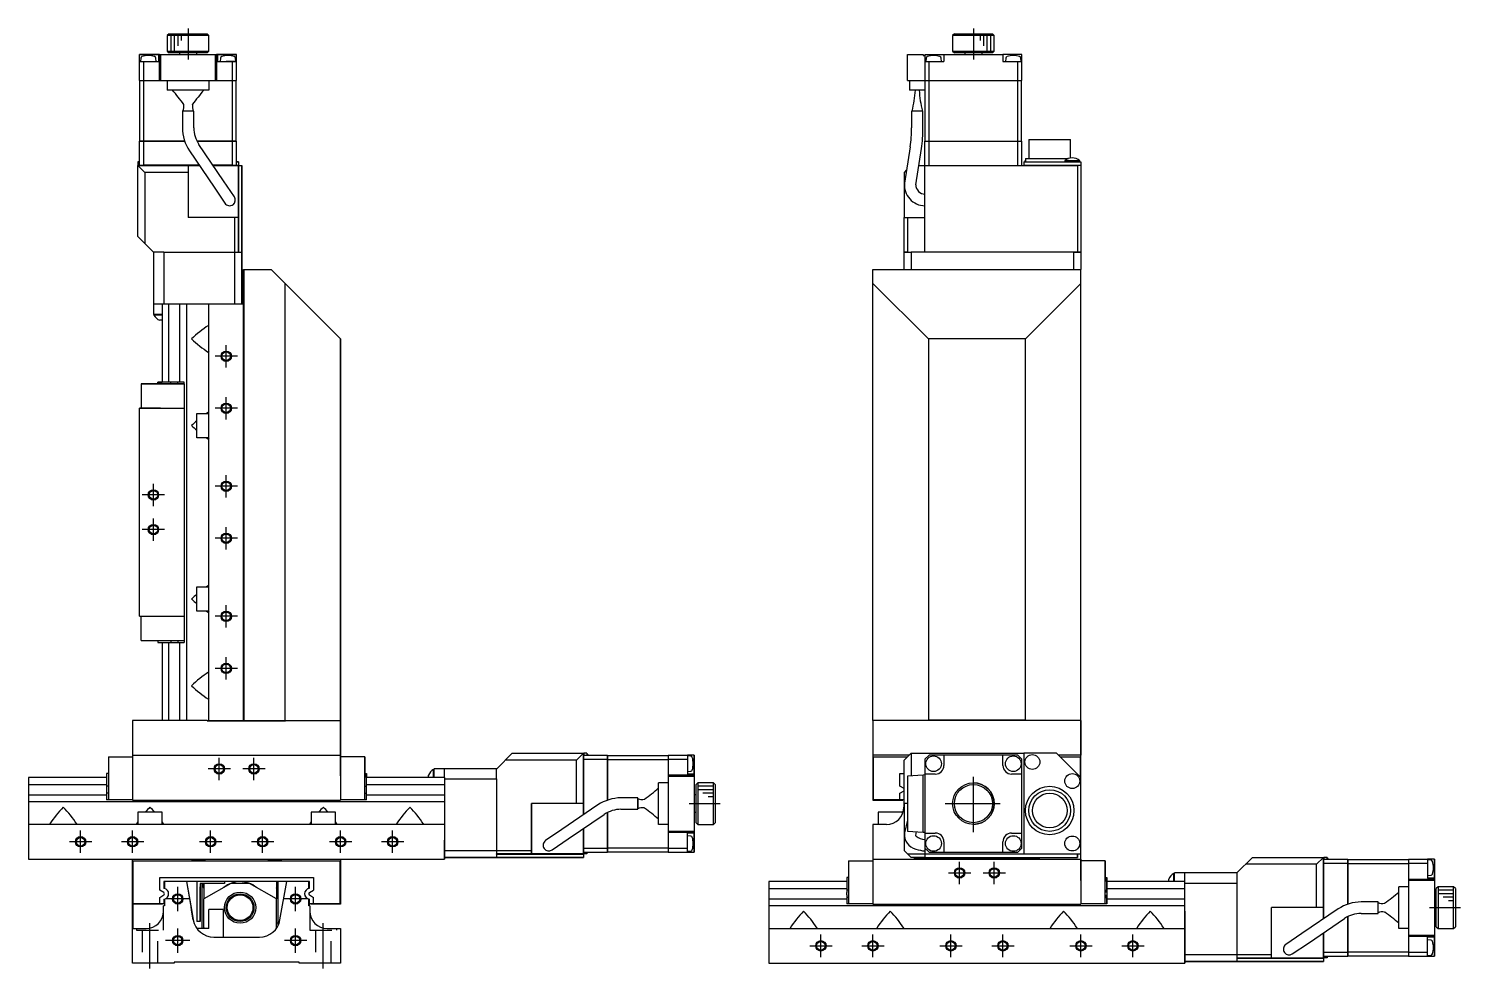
# Model space of a CAD drawing. Extents: x -1 to 838, y -8 to 704.
# Drawn here: x 424.6 to 837.5, y 220.3 to 491.2 of the extents above; entities that cross this region are included whole.
import ezdxf

# ---------------------------------------------------------------- set-up
doc = ezdxf.new("R2010")
doc.units = 0
doc.header["$LTSCALE"] = 0.5
doc.linetypes.add('CENTER', pattern=[50.8, 31.75, -6.35, 6.35, -6.35])
doc.linetypes.add('DASHED', pattern=[19.05, 12.7, -6.35])
for name, color, linetype in [('MSM_CENTER', 1, 'CENTER'), ('MSM_CONTINUOUS', 7, 'CONTINUOUS'), ('MSM_DASHED', 4, 'DASHED'), ('MSM_NARROW', 5, 'CONTINUOUS')]:
    doc.layers.add(name, color=color, linetype=linetype)

msp = doc.modelspace()

# ---------------------------------------------------------------- linework, layer by layer
at = {"layer": 'MSM_CENTER'}
for p, q in [((470.57, 491.25), (470.57, 482.35)), ((697.09, 491.25), (697.09, 482.35)), ((484.8, 396.8), (478.34, 396.8)), ((481.57, 393.57), (481.57, 400.03)), ((481.57, 378.57), (481.57, 385.03)), ((484.8, 381.8), (478.34, 381.8)), ((460.57, 353.57), (460.57, 360.03)), ((484.8, 359.3), (478.34, 359.3)), ((481.57, 356.07), (481.57, 362.53)), ((463.8, 356.8), (457.34, 356.8)), ((460.57, 343.57), (460.57, 350.03)), ((481.57, 341.07), (481.57, 347.53)), ((463.8, 346.8), (457.34, 346.8)), ((484.8, 344.3), (478.34, 344.3)), ((481.57, 318.57), (481.57, 325.03)), ((484.8, 321.8), (478.34, 321.8)), ((481.57, 303.57), (481.57, 310.03)), ((484.8, 306.8), (478.34, 306.8)), ((479.57, 274.57), (479.57, 281.03)), ((489.57, 274.57), (489.57, 281.03)), ((482.8, 277.8), (476.34, 277.8)), ((492.8, 277.8), (486.34, 277.8)), ((697.09, 259.6), (697.09, 276)), ((615.12, 267.8), (624.02, 267.8)), ((688.89, 267.8), (705.29, 267.8)), ((442.8, 256.8), (436.34, 256.8)), ((439.57, 253.57), (439.57, 260.03)), ((457.8, 256.8), (451.34, 256.8)), ((454.57, 253.57), (454.57, 260.03)), ((480.3, 256.8), (473.84, 256.8)), ((477.07, 253.57), (477.07, 260.03)), ((495.3, 256.8), (488.84, 256.8)), ((492.07, 253.57), (492.07, 260.03)), ((517.8, 256.8), (511.34, 256.8)), ((514.57, 253.57), (514.57, 260.03)), ((532.8, 256.8), (526.34, 256.8)), ((529.57, 253.57), (529.57, 260.03)), ((689.86, 247.8), (696.32, 247.8)), ((693.09, 244.57), (693.09, 251.03)), ((699.86, 247.8), (706.32, 247.8)), ((703.09, 244.57), (703.09, 251.03)), ((467.57, 236.8), (467.57, 243.8)), ((501.57, 236.8), (501.57, 243.8)), ((471.07, 240.3), (464.07, 240.3)), ((505.07, 240.3), (498.07, 240.3)), ((828.64, 237.8), (837.54, 237.8)), ((459.57, 220.3), (459.57, 233.3)), ((467.57, 224.8), (467.57, 231.8)), ((501.57, 224.8), (501.57, 231.8)), ((509.57, 220.3), (509.57, 233.3)), ((471.07, 228.3), (464.07, 228.3)), ((504.8, 228.3), (498.34, 228.3)), ((653.09, 223.57), (653.09, 230.03)), ((668.09, 223.57), (668.09, 230.03)), ((690.59, 223.57), (690.59, 230.03)), ((705.59, 223.57), (705.59, 230.03)), ((728.09, 223.57), (728.09, 230.03)), ((743.09, 223.57), (743.09, 230.03)), ((649.86, 226.8), (656.32, 226.8)), ((664.86, 226.8), (671.32, 226.8)), ((687.36, 226.8), (693.82, 226.8)), ((702.36, 226.8), (708.82, 226.8)), ((724.86, 226.8), (731.32, 226.8)), ((739.86, 226.8), (746.32, 226.8))]:
    msp.add_line(p, q, dxfattribs=at)
at = {"layer": 'MSM_CONTINUOUS'}
for p, q in [((465.07, 489.8), (464.57, 489.3)), ((464.57, 489.3), (464.57, 484.8)), ((476.57, 489.3), (464.57, 489.3)), ((465.07, 489.8), (476.07, 489.8)), ((476.57, 489.3), (476.07, 489.8)), ((476.57, 484.8), (476.57, 489.3)), ((691.59, 489.8), (691.09, 489.3)), ((703.09, 489.3), (691.09, 489.3)), ((691.09, 489.3), (691.09, 484.8)), ((691.59, 489.8), (702.59, 489.8)), ((703.09, 489.3), (702.59, 489.8)), ((703.09, 484.8), (703.09, 489.3)), ((456.57, 476.3), (456.57, 483.8)), ((462.36, 483.8), (456.57, 483.8)), ((456.57, 483.8), (484.57, 483.8)), ((462.07, 483.8), (462.07, 481.8)), ((462.32, 476.3), (462.32, 483.5)), ((462.32, 483.5), (462.36, 483.5)), ((462.36, 483.8), (462.36, 483.5)), ((462.67, 476.3), (462.67, 483.8)), ((464.57, 484.8), (465.07, 484.3)), ((464.57, 484.8), (476.57, 484.8)), ((476.07, 484.3), (465.07, 484.3)), ((468.07, 484.3), (468.07, 483.8)), ((473.07, 483.8), (473.07, 484.3)), ((476.07, 484.3), (476.57, 484.8)), ((478.47, 476.3), (478.47, 483.8)), ((478.79, 483.8), (478.79, 483.5)), ((484.57, 483.8), (478.79, 483.8)), ((478.79, 483.5), (478.82, 483.5)), ((478.82, 476.3), (478.82, 483.5)), ((479.07, 483.8), (479.07, 481.8)), ((484.57, 476.3), (484.57, 483.8)), ((484.57, 476.3), (484.57, 483.8)), ((678.09, 476.3), (678.09, 483.8)), ((678.09, 483.8), (682.59, 483.8)), ((682.59, 483.8), (682.59, 483.5)), ((682.59, 483.5), (683.09, 483.5)), ((683.09, 483.8), (688.59, 483.8)), ((683.09, 483.8), (683.09, 473.5)), ((688.59, 483.8), (705.59, 483.8)), ((688.59, 483.8), (688.59, 481.8)), ((691.09, 484.8), (703.09, 484.8)), ((691.09, 484.8), (691.59, 484.3)), ((702.59, 484.3), (691.59, 484.3)), ((694.59, 484.3), (694.59, 483.8)), ((699.59, 483.8), (699.59, 484.3)), ((702.59, 484.3), (703.09, 484.8)), ((705.59, 483.8), (705.59, 481.8)), ((711.09, 483.8), (705.59, 483.8)), ((711.09, 476.3), (711.09, 483.8)), ((456.57, 481.8), (462.07, 481.8)), ((456.91, 482.78), (456.82, 481.8)), ((457.77, 476.3), (457.77, 481.8)), ((461.32, 481.8), (461.24, 482.78)), ((479.07, 481.8), (484.57, 481.8)), ((479.91, 482.78), (479.82, 481.8)), ((484.32, 481.8), (481.57, 481.8)), ((483.37, 476.3), (483.37, 481.8)), ((484.32, 481.8), (484.24, 482.78)), ((484.57, 481.8), (484.32, 481.8)), ((683.09, 481.8), (688.59, 481.8)), ((683.43, 482.78), (683.34, 481.8)), ((684.29, 476.3), (684.29, 481.8)), ((687.84, 481.8), (687.75, 482.78)), ((705.59, 481.8), (711.09, 481.8)), ((706.43, 482.78), (706.34, 481.8)), ((709.89, 476.3), (709.89, 481.8)), ((710.84, 481.8), (710.75, 482.78)), ((456.57, 476.3), (484.57, 476.3)), ((456.67, 458.8), (456.67, 476.3)), ((457.81, 458.8), (457.81, 476.3)), ((464.57, 476.3), (464.57, 473.5)), ((476.57, 476.3), (476.57, 473.5)), ((483.33, 458.8), (483.33, 476.3)), ((484.47, 458.8), (484.47, 476.3)), ((484.47, 458.8), (484.47, 476.3)), ((678.09, 476.3), (684.29, 476.3)), ((678.69, 476.3), (678.69, 473.5)), ((683.19, 458.8), (683.19, 476.3)), ((684.29, 476.3), (709.89, 476.3)), ((684.33, 458.8), (684.33, 476.3)), ((709.85, 458.8), (709.85, 476.3)), ((709.89, 476.3), (711.09, 476.3)), ((710.99, 458.8), (710.99, 476.3)), ((476.57, 473.5), (464.57, 473.5)), ((683.09, 473.5), (678.69, 473.5)), ((472.22, 467.5), (468.92, 467.5)), ((468.92, 467.5), (468.92, 462.64)), ((471.83, 469.35), (471.87, 469.44)), ((472.22, 462.64), (472.22, 467.5)), ((682.54, 467.5), (679.24, 467.5)), ((679.24, 467.5), (679.24, 462.64)), ((682.54, 462.64), (682.54, 467.5)), ((456.57, 451.8), (456.57, 458.8)), ((456.57, 458.8), (469.56, 458.8)), ((469.56, 458.8), (456.57, 458.8)), ((457.77, 451.9), (457.77, 458.8)), ((484.57, 458.8), (473.13, 458.8)), ((473.13, 458.8), (484.57, 458.8)), ((483.37, 451.9), (483.37, 458.8)), ((484.57, 451.8), (484.57, 458.8)), ((484.57, 451.8), (484.57, 458.8)), ((683.09, 451.9), (683.09, 458.8)), ((683.09, 458.8), (684.29, 458.8)), ((684.29, 451.8), (684.29, 458.8)), ((684.29, 458.8), (709.89, 458.8)), ((709.89, 458.8), (711.09, 458.8)), ((709.89, 451.8), (709.89, 458.8)), ((711.09, 451.8), (711.09, 458.8)), ((713.09, 459.3), (725.09, 459.3)), ((713.09, 459.3), (713.09, 453.8)), ((725.09, 453.96), (725.09, 459.3)), ((470.95, 456), (478.04, 445.55)), ((480.77, 447.4), (473.68, 457.85)), ((678.85, 457.18), (677.2, 446.73)), ((680.46, 446.22), (682.11, 456.66)), ((456.07, 452.8), (456.07, 451.9)), ((456.07, 452.8), (456.57, 452.8)), ((456.57, 452.8), (456.07, 452.8)), ((456.17, 451.8), (456.07, 451.9)), ((456.07, 451.9), (456.57, 451.9)), ((458.07, 449.8), (456.07, 451.8)), ((456.07, 451.8), (473.8, 451.8)), ((456.07, 431.3), (456.07, 451.8)), ((456.07, 451.8), (473.8, 451.8)), ((473.8, 451.8), (456.17, 451.8)), ((456.57, 453.09), (456.42, 453.09)), ((456.42, 453.09), (456.42, 452.8)), ((457.67, 451.8), (457.77, 451.9)), ((473.73, 451.9), (457.77, 451.9)), ((470.57, 451.8), (470.57, 436.8)), ((483.37, 451.9), (477.72, 451.9)), ((484.97, 451.8), (477.79, 451.8)), ((477.79, 451.8), (485.07, 451.8)), ((477.79, 451.8), (484.17, 451.8)), ((483.37, 451.9), (483.47, 451.8)), ((484.57, 452.8), (485.07, 452.8)), ((485.07, 452.8), (484.57, 452.8)), ((484.57, 451.9), (485.07, 451.9)), ((485.07, 451.9), (484.97, 451.8)), ((484.97, 451.8), (485.07, 451.8)), ((485.07, 452.8), (485.07, 451.9)), ((485.07, 451.8), (485.07, 451.7)), ((485.17, 451.8), (485.07, 451.7)), ((485.07, 426.8), (485.07, 451.8)), ((485.17, 451.8), (485.07, 451.7)), ((485.17, 451.8), (486.07, 451.8)), ((485.17, 451.8), (486.07, 451.8)), ((485.17, 426.8), (485.17, 451.8)), ((486.07, 451.8), (486.07, 411.8)), ((486.07, 411.8), (486.07, 451.8)), ((677.8, 450.5), (677.09, 449.8)), ((681.34, 451.8), (683.09, 451.8)), ((683.09, 451.9), (683.19, 451.8)), ((683.09, 451.8), (727.09, 451.8)), ((683.09, 426.9), (683.09, 451.8)), ((711.59, 452.8), (728.09, 452.8)), ((711.59, 452.8), (711.59, 451.9)), ((711.59, 451.9), (728.09, 451.9)), ((711.59, 451.9), (711.69, 451.8)), ((712.09, 453.09), (711.94, 453.09)), ((711.94, 453.09), (711.94, 452.8)), ((712.09, 453.8), (724.51, 453.8)), ((712.09, 453.8), (712.09, 452.8)), ((727.74, 453.09), (723.44, 453.09)), ((723.44, 453.09), (723.44, 452.8)), ((727.09, 451.8), (727.09, 451.7)), ((727.09, 451.8), (727.09, 426.9)), ((728.09, 451.8), (727.09, 451.8)), ((727.09, 451.7), (727.09, 426.9)), ((727.74, 452.8), (727.74, 453.09)), ((728.09, 451.9), (727.99, 451.8)), ((728.09, 452.8), (728.09, 451.9)), ((728.09, 451.8), (728.09, 426.9)), ((458.07, 449.8), (458.07, 429.3)), ((470.57, 449.8), (458.07, 449.8)), ((483.91, 442.76), (480.77, 447.4)), ((677.09, 449.8), (677.09, 436.8)), ((478.04, 445.55), (481.18, 440.91)), ((485.07, 436.8), (470.57, 436.8)), ((484.07, 411.8), (484.07, 436.8)), ((677.09, 426.9), (677.09, 436.8)), ((677.09, 436.8), (683.09, 436.8)), ((678.09, 436.8), (678.09, 426.9)), ((456.07, 431.3), (460.47, 426.9)), ((460.57, 426.8), (460.47, 426.9)), ((460.57, 426.8), (460.57, 408.8)), ((463.57, 426.8), (460.57, 426.8)), ((463.46, 426.8), (486.07, 426.8)), ((463.57, 426.8), (463.57, 411.8)), ((677.19, 426.8), (677.09, 426.9)), ((677.09, 426.9), (678.09, 426.9)), ((677.09, 426.8), (679.09, 426.8)), ((677.09, 421.8), (677.09, 426.8)), ((678.09, 426.9), (678.23, 426.8)), ((726.09, 426.8), (679.09, 426.8)), ((679.09, 426.8), (679.09, 421.8)), ((683.09, 426.8), (683.09, 426.9)), ((683.09, 426.9), (727.09, 426.9)), ((726.09, 426.8), (728.09, 426.8)), ((726.09, 421.8), (726.09, 426.8)), ((727.09, 426.9), (727.09, 426.8)), ((727.09, 426.9), (728.09, 426.9)), ((728.09, 426.9), (727.99, 426.8)), ((728.09, 426.8), (728.09, 421.8)), ((486.57, 411.8), (486.57, 421.8)), ((486.57, 421.8), (494.57, 421.8)), ((486.67, 421.8), (486.67, 291.8)), ((494.57, 421.8), (498.57, 417.8)), ((498.57, 417.8), (494.57, 421.8)), ((668.09, 421.8), (728.09, 421.8)), ((668.09, 291.8), (668.09, 421.8)), ((728.09, 291.7), (728.09, 421.8)), ((728.09, 291.7), (728.09, 421.8)), ((498.57, 417.8), (514.57, 401.8)), ((498.57, 291.8), (498.57, 417.8)), ((514.57, 401.8), (498.57, 417.8)), ((684.09, 401.8), (668.09, 417.8)), ((728.09, 417.8), (712.09, 401.8)), ((471.57, 411.8), (460.57, 411.8)), ((463.07, 411.8), (463.07, 389.3)), ((465.04, 389.3), (465.04, 411.8)), ((468.11, 411.8), (468.11, 389.3)), ((476.57, 411.8), (470.07, 411.8)), ((470.07, 411.8), (470.07, 291.8)), ((486.57, 411.8), (471.57, 411.8)), ((484.17, 411.8), (476.57, 411.8)), ((476.57, 291.8), (476.57, 411.8)), ((486.07, 411.8), (481.07, 411.8)), ((486.07, 411.8), (484.17, 411.8)), ((486.57, 411.8), (486.07, 411.8)), ((486.57, 411.8), (486.27, 411.8)), ((486.57, 291.8), (486.57, 411.8)), ((463.07, 408.8), (460.57, 408.8)), ((460.72, 408.8), (460.72, 408.6)), ((463.07, 408.6), (460.72, 408.6)), ((463.07, 407.15), (462.35, 407.15)), ((476.57, 405.54), (476.44, 405.7)), ((514.57, 291.9), (514.57, 401.8)), ((514.57, 401.8), (514.57, 291.9)), ((712.09, 401.8), (684.09, 401.8)), ((684.09, 401.8), (684.09, 291.9)), ((712.09, 291.9), (712.09, 401.8)), ((476.57, 398.06), (476.44, 397.9)), ((469.47, 388.8), (457.07, 388.8)), ((457.07, 388.8), (463.07, 388.8)), ((457.07, 388.8), (457.07, 381.8)), ((469.47, 389.3), (461.87, 389.3)), ((461.87, 388.8), (461.87, 389.3)), ((461.87, 389.3), (463.07, 389.3)), ((461.87, 388.8), (469.47, 388.8)), ((465.55, 388.8), (465.55, 389.3)), ((467.6, 388.8), (467.6, 389.3)), ((469.47, 388.8), (469.47, 389.3)), ((469.47, 388.8), (469.47, 381.8)), ((456.57, 321.8), (456.57, 381.8)), ((456.57, 381.8), (469.57, 381.8)), ((456.92, 381.8), (456.57, 381.8)), ((456.92, 381.8), (456.57, 381.8)), ((462.57, 381.8), (456.57, 381.8)), ((469.57, 381.8), (469.47, 381.8)), ((469.57, 321.8), (469.57, 381.8)), ((473.07, 380.3), (476.57, 380.3)), ((473.07, 373.3), (473.07, 380.3)), ((476.57, 380.54), (476.44, 380.7)), ((476.57, 373.3), (473.07, 373.3)), ((476.57, 373.06), (476.44, 372.9)), ((476.57, 330.54), (476.44, 330.7)), ((473.07, 323.3), (473.07, 330.3)), ((473.07, 330.3), (476.57, 330.3)), ((476.57, 323.3), (473.07, 323.3)), ((476.57, 323.06), (476.44, 322.9)), ((456.57, 321.8), (469.57, 321.8)), ((457.07, 314.8), (457.07, 321.8)), ((469.47, 321.8), (469.47, 314.3)), ((457.07, 314.8), (469.47, 314.8)), ((461.87, 314.8), (461.87, 314.3)), ((461.87, 314.3), (469.47, 314.3)), ((463.07, 314.3), (463.07, 291.8)), ((465.04, 291.8), (465.04, 314.3)), ((465.55, 314.8), (465.55, 314.3)), ((467.6, 314.8), (467.6, 314.3)), ((468.11, 314.3), (468.11, 291.8)), ((476.57, 305.54), (476.44, 305.7)), ((476.57, 298.06), (476.44, 297.9)), ((476.07, 291.8), (454.57, 291.8)), ((454.57, 291.8), (454.57, 268.8)), ((476.07, 291.7), (476.07, 291.8)), ((476.07, 291.8), (476.57, 291.8)), ((476.07, 291.7), (498.67, 291.7)), ((476.57, 291.8), (486.57, 291.8)), ((486.67, 291.8), (486.57, 291.8)), ((486.67, 291.8), (514.57, 291.8)), ((498.67, 291.7), (498.67, 291.8)), ((514.57, 291.9), (514.47, 291.8)), ((514.47, 291.8), (514.57, 291.9)), ((514.57, 291.8), (514.57, 268.8)), ((514.57, 281.3), (514.57, 291.8)), ((728.09, 291.8), (668.09, 291.8)), ((668.09, 291.8), (668.09, 268.8)), ((683.99, 291.8), (684.09, 291.9)), ((712.09, 291.9), (684.09, 291.9)), ((712.09, 291.9), (712.19, 291.8)), ((728.09, 291.8), (728.09, 281.8)), ((728.09, 275.3), (728.09, 291.8)), ((447.57, 281.3), (447.57, 268.9)), ((447.57, 281.3), (454.57, 281.3)), ((454.57, 281.8), (514.57, 281.8)), ((514.57, 281.8), (514.57, 281.45)), ((514.57, 281.8), (514.57, 281.45)), ((514.57, 275.8), (514.57, 281.3)), ((521.57, 281.3), (514.57, 281.3)), ((521.57, 268.9), (521.57, 281.3)), ((521.57, 281.3), (521.57, 275.3)), ((564.07, 282.3), (559.67, 277.9)), ((564.07, 282.3), (584.57, 282.3)), ((582.57, 280.3), (584.57, 282.3)), ((584.57, 282.2), (584.67, 282.3)), ((584.57, 282.3), (584.57, 267.8)), ((584.57, 264.57), (584.57, 282.3)), ((584.57, 281.8), (591.57, 281.8)), ((584.57, 281.8), (584.57, 275.3)), ((584.57, 264.57), (584.57, 281.8)), ((585.57, 282.3), (584.67, 282.3)), ((584.67, 282.3), (584.67, 281.8)), ((585.57, 282.3), (585.57, 281.8)), ((585.86, 281.95), (585.57, 281.95)), ((585.86, 281.8), (585.86, 281.95)), ((591.57, 281.8), (591.57, 268.81)), ((591.57, 268.81), (591.57, 281.8)), ((591.57, 281.7), (609.07, 281.7)), ((609.07, 281.8), (609.07, 276.05)), ((609.07, 281.8), (614.57, 281.8)), ((616.57, 281.8), (614.57, 281.8)), ((614.57, 281.8), (614.57, 276.3)), ((615.56, 281.46), (614.57, 281.55)), ((616.57, 276.3), (616.57, 281.8)), ((616.57, 281.8), (616.57, 253.8)), ((678.59, 281.8), (668.09, 281.8)), ((668.29, 268.9), (668.29, 281.3)), ((668.29, 281.3), (678.09, 281.3)), ((677.09, 280.3), (679.09, 282.3)), ((679.09, 282.3), (711.59, 282.3)), ((679.09, 282.3), (679.09, 275.77)), ((684.29, 281.8), (683.09, 280.6)), ((688.59, 281.8), (684.29, 281.8)), ((688.59, 281.8), (688.59, 278.8)), ((709.89, 281.8), (688.59, 281.8)), ((705.59, 278.8), (705.59, 281.8)), ((711.09, 280.6), (709.89, 281.8)), ((711.59, 282.3), (711.59, 253.3)), ((721.09, 282.3), (711.59, 282.3)), ((728.09, 275.3), (721.09, 282.3)), ((728.09, 281.8), (721.59, 281.8)), ((722.09, 281.3), (727.89, 281.3)), ((727.89, 281.3), (727.89, 275.5)), ((728.09, 279.3), (728.09, 281.8)), ((541.37, 275.3), (541.37, 277.65)), ((541.57, 277.65), (541.37, 277.65)), ((559.57, 277.8), (541.57, 277.8)), ((541.57, 275.3), (541.57, 277.8)), ((544.57, 275.3), (544.57, 277.8)), ((559.57, 277.8), (559.67, 277.9)), ((559.57, 274.8), (559.57, 277.8)), ((582.57, 280.3), (562.07, 280.3)), ((582.57, 267.8), (582.57, 280.3)), ((584.57, 280.7), (584.67, 280.6)), ((584.67, 280.6), (591.57, 280.6)), ((584.67, 264.64), (584.67, 280.6)), ((591.57, 280.56), (609.07, 280.56)), ((609.07, 280.6), (614.57, 280.6)), ((614.57, 277.05), (615.56, 277.13)), ((677.09, 267.8), (677.09, 280.3)), ((683.09, 280.6), (683.09, 255)), ((711.09, 255), (711.09, 280.6)), ((424.57, 275.3), (424.57, 251.8)), ((447.07, 275.3), (424.57, 275.3)), ((424.57, 273.33), (447.07, 273.33)), ((447.57, 276.5), (447.07, 276.5)), ((447.07, 276.5), (447.07, 268.9)), ((447.57, 272.82), (447.07, 272.82)), ((521.57, 276.5), (522.07, 276.5)), ((521.57, 272.82), (522.07, 272.82)), ((522.07, 268.9), (522.07, 276.5)), ((522.07, 276.5), (522.07, 275.3)), ((544.57, 275.3), (522.07, 275.3)), ((522.07, 273.33), (544.57, 273.33)), ((539.92, 275.3), (539.92, 276.02)), ((544.57, 275.3), (544.57, 251.8)), ((559.57, 274.8), (544.57, 274.8)), ((559.57, 274.91), (559.57, 252.3)), ((584.57, 275.3), (584.57, 264.57)), ((606.27, 261.8), (606.27, 273.8)), ((609.07, 273.8), (606.27, 273.8)), ((609.07, 276.05), (609.07, 275.7)), ((609.07, 276.05), (616.27, 276.05)), ((609.07, 275.7), (616.57, 275.7)), ((609.07, 275.7), (609.07, 259.9)), ((616.57, 276.3), (614.57, 276.3)), ((616.27, 276.01), (616.27, 276.05)), ((616.57, 276.01), (616.27, 276.01)), ((616.57, 276.01), (616.57, 276.3)), ((616.57, 276.01), (616.57, 275.7)), ((616.57, 275.7), (616.57, 259.9)), ((617.57, 273.8), (617.07, 273.3)), ((617.07, 262.3), (617.07, 273.3)), ((622.07, 273.8), (617.57, 273.8)), ((617.57, 273.8), (617.57, 261.8)), ((622.57, 273.3), (622.07, 273.8)), ((622.07, 261.8), (622.07, 273.8)), ((622.57, 273.3), (622.57, 262.3)), ((675.89, 272.82), (675.89, 276.5)), ((675.89, 276.5), (677.09, 276.5)), ((677.08, 272.13), (675.89, 272.82)), ((682.59, 276.01), (678.09, 275.7)), ((678.09, 275.7), (678.09, 259.9)), ((683.09, 276.05), (682.59, 276.01)), ((682.59, 259.58), (682.59, 276.01)), ((686.09, 276.3), (683.09, 276.3)), ((711.09, 276.3), (708.09, 276.3)), ((728.09, 275.3), (728.09, 276.3)), ((728.09, 253.3), (728.09, 275.3)), ((447.07, 270.26), (424.57, 270.26)), ((447.57, 270.77), (447.07, 270.77)), ((454.57, 268.9), (447.07, 268.9)), ((454.57, 268.8), (514.57, 268.8)), ((522.07, 268.9), (514.57, 268.9)), ((521.57, 270.77), (522.07, 270.77)), ((544.57, 270.26), (522.07, 270.26)), ((600.27, 269.45), (595.41, 269.45)), ((600.27, 266.15), (600.27, 269.45)), ((600.27, 269.29), (600.27, 267.8)), ((617.07, 270.3), (616.57, 270.3)), ((668.09, 268.8), (676.69, 268.8)), ((677.09, 268.9), (668.29, 268.9)), ((675.89, 270.77), (677.08, 271.46)), ((675.89, 268.9), (675.89, 270.77)), ((676.69, 268.8), (676.69, 268.9)), ((676.69, 268.8), (676.69, 268.9)), ((544.57, 268.3), (424.57, 268.3)), ((456.07, 265.3), (456.07, 261.8)), ((463.07, 265.3), (456.07, 265.3)), ((463.07, 261.8), (463.07, 265.3)), ((513.07, 265.3), (506.07, 265.3)), ((506.07, 265.3), (506.07, 261.8)), ((513.07, 261.8), (513.07, 265.3)), ((584.57, 267.8), (569.57, 267.8)), ((569.57, 253.3), (569.57, 267.8)), ((569.57, 267.8), (569.57, 253.3)), ((588.77, 267.42), (578.32, 260.33)), ((580.17, 257.6), (590.62, 264.69)), ((591.57, 253.8), (591.57, 265.24)), ((591.57, 265.24), (591.57, 253.8)), ((595.41, 266.15), (600.27, 266.15)), ((600.27, 267.8), (600.27, 266.3)), ((602.13, 266.54), (602.22, 266.5)), ((616.57, 265.3), (617.07, 265.3)), ((676.59, 265.3), (669.59, 265.3)), ((669.59, 265.3), (669.59, 261.8)), ((676.59, 264.84), (676.59, 265.3)), ((676.99, 268.3), (676.99, 266.8)), ((676.99, 268.3), (677.09, 268.3)), ((677.09, 267.8), (677.09, 254.3)), ((678.09, 267.8), (677.09, 267.8)), ((544.57, 261.8), (424.57, 261.8)), ((430.83, 261.8), (430.67, 261.93)), ((438.31, 261.8), (438.47, 261.93)), ((455.83, 261.8), (455.67, 261.93)), ((463.31, 261.8), (463.47, 261.93)), ((505.83, 261.8), (505.67, 261.93)), ((513.31, 261.8), (513.47, 261.93)), ((530.83, 261.8), (530.67, 261.93)), ((538.31, 261.8), (538.47, 261.93)), ((578.32, 260.33), (573.69, 257.19)), ((584.57, 260.58), (584.57, 254.2)), ((584.57, 253.4), (584.57, 260.58)), ((584.57, 260.58), (584.57, 253.3)), ((584.67, 255), (584.67, 260.65)), ((609.07, 261.8), (606.27, 261.8)), ((617.07, 262.3), (617.57, 261.8)), ((617.57, 261.8), (622.07, 261.8)), ((622.07, 261.8), (622.57, 262.3)), ((668.09, 261.8), (668.09, 251.8)), ((671.99, 261.8), (668.09, 261.8)), ((678.09, 263.06), (677.22, 259.34)), ((544.57, 252.3), (544.57, 257.3)), ((575.54, 254.46), (580.17, 257.6)), ((609.07, 259.9), (609.07, 259.55)), ((609.07, 259.9), (616.57, 259.9)), ((609.07, 259.55), (616.27, 259.55)), ((609.07, 259.55), (609.07, 253.8)), ((616.57, 259.3), (614.57, 259.3)), ((614.57, 253.8), (614.57, 259.3)), ((615.56, 258.46), (614.57, 258.55)), ((616.57, 259.58), (616.27, 259.58)), ((616.27, 259.55), (616.27, 259.58)), ((616.57, 259.9), (616.57, 259.58)), ((616.57, 259.3), (616.57, 259.58)), ((616.57, 253.8), (616.57, 259.3)), ((678.09, 259.9), (682.59, 259.58)), ((680.44, 258.59), (680.7, 259.72)), ((680.48, 258.53), (680.44, 258.61)), ((680.56, 258.43), (680.48, 258.53)), ((682.59, 259.58), (683.09, 259.55)), ((683.09, 259.3), (686.09, 259.3)), ((688.59, 256.8), (688.59, 253.8)), ((705.59, 253.8), (705.59, 256.8)), ((708.09, 259.3), (711.09, 259.3)), ((544.57, 254.3), (569.57, 254.3)), ((584.57, 252.3), (544.57, 252.3)), ((544.57, 252.3), (584.57, 252.3)), ((544.57, 251.8), (544.57, 252.3)), ((544.57, 252.1), (544.57, 251.8)), ((544.57, 251.8), (544.57, 252.1)), ((584.57, 253.3), (559.57, 253.3)), ((559.57, 253.2), (559.57, 253.3)), ((559.57, 253.2), (584.57, 253.2)), ((584.57, 253.3), (584.47, 253.3)), ((584.57, 253.2), (584.47, 253.3)), ((584.57, 253.2), (584.47, 253.3)), ((584.67, 255), (584.57, 254.9)), ((584.57, 253.8), (591.57, 253.8)), ((584.57, 253.8), (591.57, 253.8)), ((584.57, 253.4), (584.57, 253.3)), ((584.67, 253.3), (584.57, 253.4)), ((584.57, 253.2), (584.57, 252.3)), ((584.57, 253.2), (584.57, 252.3)), ((584.67, 255), (591.57, 255)), ((584.67, 253.8), (584.67, 253.3)), ((585.57, 253.3), (584.67, 253.3)), ((585.57, 253.3), (585.57, 253.8)), ((585.57, 253.8), (585.57, 253.3)), ((591.57, 255.04), (609.07, 255.04)), ((591.57, 253.9), (609.07, 253.9)), ((591.57, 253.9), (609.07, 253.9)), ((609.07, 255), (614.57, 255)), ((609.07, 253.8), (616.57, 253.8)), ((609.07, 253.8), (614.57, 253.8)), ((614.57, 254.05), (615.56, 254.13)), ((677.09, 254.3), (678.09, 253.3)), ((678.09, 253.3), (683.09, 253.3)), ((678.09, 253.3), (679.09, 252.3)), ((683.09, 252.3), (679.09, 252.3)), ((680.09, 252.1), (716.09, 252.1)), ((680.09, 251.8), (680.09, 252.1)), ((680.09, 251.8), (680.09, 252.1)), ((683.09, 255), (684.29, 253.8)), ((683.09, 255), (683.09, 253.3)), ((683.09, 253.3), (711.59, 253.3)), ((683.09, 253.2), (683.19, 253.3)), ((683.09, 253.2), (683.09, 252.3)), ((727.09, 253.2), (683.09, 253.2)), ((683.09, 252.3), (727.09, 252.3)), ((684.29, 253.8), (688.59, 253.8)), ((688.59, 253.8), (709.89, 253.8)), ((709.89, 253.8), (711.09, 255)), ((711.59, 253.3), (728.09, 253.3)), ((716.09, 252.1), (716.09, 251.8)), ((727.09, 252.3), (727.09, 253.3)), ((727.09, 253.3), (727.09, 252.3)), ((728.09, 251.8), (728.09, 253.3)), ((728.09, 251.8), (728.09, 253.3)), ((773.09, 247.8), (777.59, 252.3)), ((777.59, 252.3), (798.09, 252.3)), ((796.09, 250.3), (798.09, 252.3)), ((798.09, 252.3), (798.09, 234.57)), ((798.09, 252.2), (798.19, 252.3)), ((798.09, 234.57), (798.09, 252.3)), ((798.09, 234.57), (798.09, 252.2)), ((798.19, 252.3), (798.19, 251.8)), ((799.09, 252.3), (798.19, 252.3)), ((799.09, 252.3), (799.09, 251.8)), ((799.09, 251.8), (799.09, 252.3)), ((799.38, 251.95), (799.09, 251.95)), ((799.38, 251.8), (799.38, 251.95)), ((424.57, 251.8), (544.57, 251.8)), ((454.57, 238.8), (454.57, 251.8)), ((454.77, 238.9), (454.77, 251.3)), ((454.77, 251.3), (514.37, 251.3)), ((471.77, 251.45), (471.77, 251.8)), ((471.77, 251.45), (471.77, 251.8)), ((475.37, 251.45), (471.77, 251.45)), ((475.37, 251.8), (475.37, 251.45)), ((493.77, 251.45), (493.77, 251.8)), ((493.77, 251.45), (493.77, 251.8)), ((497.37, 251.45), (493.77, 251.45)), ((497.37, 251.8), (497.37, 251.45)), ((514.37, 251.3), (514.37, 238.9)), ((514.57, 251.8), (514.57, 238.8)), ((514.57, 251.8), (514.57, 249.3)), ((661.09, 251.3), (661.09, 238.9)), ((661.09, 251.3), (668.09, 251.3)), ((668.09, 251.8), (680.09, 251.8)), ((668.09, 251.8), (668.09, 238.8)), ((680.09, 251.8), (728.09, 251.8)), ((728.09, 251.8), (728.09, 238.8)), ((728.09, 251.8), (728.09, 251.45)), ((728.09, 251.8), (728.09, 251.45)), ((728.09, 245.6), (728.09, 251.8)), ((735.09, 251.3), (728.09, 251.3)), ((735.09, 238.9), (735.09, 251.3)), ((735.09, 251.3), (735.09, 245.3)), ((773.09, 247.8), (755.09, 247.8)), ((755.09, 245.3), (755.09, 247.8)), ((758.09, 222.3), (758.09, 247.8)), ((773.09, 247.8), (773.09, 222.3)), ((796.09, 250.3), (775.59, 250.3)), ((796.09, 237.8), (796.09, 250.3)), ((798.09, 251.8), (805.09, 251.8)), ((798.09, 250.7), (798.19, 250.6)), ((798.19, 250.6), (805.09, 250.6)), ((798.19, 234.64), (798.19, 250.6)), ((805.09, 251.8), (805.09, 238.81)), ((805.09, 238.81), (805.09, 251.8)), ((805.09, 251.7), (822.59, 251.7)), ((805.09, 250.56), (822.59, 250.56)), ((822.59, 251.8), (822.59, 223.8)), ((822.59, 251.8), (828.09, 251.8)), ((822.59, 250.6), (828.09, 250.6)), ((828.09, 251.8), (828.09, 246.3)), ((830.09, 251.8), (828.09, 251.8)), ((829.08, 251.46), (828.09, 251.55)), ((830.09, 246.01), (830.09, 251.8)), ((830.09, 251.8), (830.09, 223.8)), ((462.37, 242.82), (462.37, 246.5)), ((462.37, 246.5), (506.77, 246.5)), ((470.12, 245.3), (463.57, 245.3)), ((463.57, 245.3), (463.57, 243.37)), ((463.77, 245.3), (463.77, 243.33)), ((505.37, 245.3), (470.12, 245.3)), ((470.12, 245.3), (472.07, 234.26)), ((470.12, 245.3), (471.53, 237.3)), ((473.07, 245.3), (473.07, 233.8)), ((481.07, 244.8), (474.07, 244.8)), ((474.07, 244.8), (474.07, 233.8)), ((474.07, 244.8), (474.07, 243.8)), ((474.07, 233.8), (474.07, 243.8)), ((474.57, 244.8), (474.57, 231.8)), ((482.87, 244.8), (475.07, 240.3)), ((475.07, 244.8), (475.07, 240.3)), ((481.07, 245.3), (481.07, 244.8)), ((481.07, 245.3), (481.07, 244.8)), ((488.28, 244.8), (482.87, 244.8)), ((496.07, 240.3), (488.28, 244.8)), ((496.07, 245.3), (496.07, 240.3)), ((496.57, 233.3), (496.57, 245.3)), ((497.07, 234.26), (499.02, 245.3)), ((505.57, 245.3), (505.37, 245.3)), ((505.37, 243.33), (505.37, 245.3)), ((505.37, 243.33), (505.37, 245.3)), ((505.57, 244.8), (505.37, 245)), ((505.37, 245), (505.57, 244.8)), ((505.47, 243.36), (505.47, 245.3)), ((505.57, 243.37), (505.57, 245.3)), ((506.77, 246.5), (506.77, 242.82)), ((514.57, 246.3), (514.57, 238.8)), ((638.09, 245.3), (638.09, 236.8)), ((660.59, 245.3), (638.09, 245.3)), ((660.59, 246.5), (660.59, 242.82)), ((661.09, 246.5), (660.59, 246.5)), ((735.09, 246.5), (735.59, 246.5)), ((735.59, 242.82), (735.59, 246.5)), ((735.59, 246.5), (735.59, 245.3)), ((735.59, 245.3), (735.59, 238.9)), ((758.09, 245.3), (735.59, 245.3)), ((753.44, 245.3), (753.44, 246.02)), ((754.89, 245.3), (754.89, 247.65)), ((755.09, 247.65), (754.89, 247.65)), ((773.09, 244.8), (758.09, 244.8)), ((819.79, 231.8), (819.79, 243.8)), ((822.59, 243.8), (819.79, 243.8)), ((822.59, 246.05), (829.79, 246.05)), ((822.59, 245.7), (830.09, 245.7)), ((828.09, 247.05), (829.08, 247.13)), ((830.09, 246.3), (828.09, 246.3)), ((829.79, 246.01), (829.79, 246.05)), ((830.09, 246.01), (829.79, 246.01)), ((831.09, 243.8), (830.59, 243.3)), ((835.59, 243.8), (831.09, 243.8)), ((831.09, 243.8), (831.09, 231.8)), ((836.09, 243.3), (835.59, 243.8)), ((835.59, 231.8), (835.59, 243.8)), ((463.57, 242.13), (462.37, 242.82)), ((462.37, 240.77), (463.57, 241.46)), ((462.37, 238.9), (462.37, 240.77)), ((463.57, 240.22), (463.57, 238.9)), ((463.77, 240.26), (463.77, 238.3)), ((475.07, 231.8), (475.07, 240.3)), ((496.07, 231.85), (496.07, 240.3)), ((505.37, 238.3), (505.37, 240.26)), ((505.37, 238.3), (505.37, 240.26)), ((505.47, 238.3), (505.47, 240.24)), ((505.57, 238.9), (505.57, 240.22)), ((505.58, 242.13), (506.77, 242.82)), ((505.58, 241.46), (506.77, 240.77)), ((506.77, 238.9), (506.77, 240.77)), ((638.09, 243.33), (660.59, 243.33)), ((660.59, 240.26), (638.09, 240.26)), ((661.09, 242.82), (660.59, 242.82)), ((660.59, 242.82), (660.59, 242.13)), ((660.59, 241.46), (660.59, 242.13)), ((660.59, 241.46), (660.59, 240.77)), ((660.59, 240.77), (660.59, 238.9)), ((661.09, 240.77), (660.59, 240.77)), ((735.09, 242.82), (735.09, 242.13)), ((735.09, 242.82), (735.59, 242.82)), ((735.09, 241.46), (735.09, 242.13)), ((735.09, 241.46), (735.09, 240.77)), ((735.09, 240.77), (735.59, 240.77)), ((735.59, 243.33), (758.09, 243.33)), ((735.59, 242.13), (735.59, 242.82)), ((735.59, 240.77), (735.59, 241.46)), ((735.59, 238.9), (735.59, 240.77)), ((758.09, 240.26), (735.59, 240.26)), ((830.59, 240.3), (830.09, 240.3)), ((830.59, 232.3), (830.59, 243.3)), ((836.09, 243.3), (836.09, 232.3)), ((463.17, 238.8), (454.57, 238.8)), ((454.57, 231.8), (454.57, 238.8)), ((454.67, 238.8), (454.67, 231.8)), ((463.57, 238.9), (454.77, 238.9)), ((463.17, 238.9), (463.17, 238.8)), ((463.17, 238.9), (463.17, 238.8)), ((463.47, 236.8), (463.47, 238.3)), ((463.77, 238.3), (463.47, 238.3)), ((471.45, 237.8), (471.53, 237.3)), ((471.45, 237.8), (472.07, 234.26)), ((471.53, 237.3), (471.45, 237.8)), ((471.53, 237.3), (471.45, 237.8)), ((471.53, 237.3), (471.57, 237.3)), ((471.57, 237.09), (471.57, 237.3)), ((472.07, 234.26), (471.57, 237.09)), ((472.07, 234.26), (471.57, 237.09)), ((471.57, 237.09), (472.07, 234.26)), ((471.57, 237.09), (472.07, 234.26)), ((476.57, 231.8), (476.57, 237.3)), ((480.77, 237.3), (476.57, 237.3)), ((480.77, 229.3), (480.77, 237.3)), ((505.67, 238.3), (505.37, 238.3)), ((514.37, 238.9), (505.57, 238.9)), ((505.57, 238.3), (505.57, 238.9)), ((505.67, 238.3), (505.67, 236.8)), ((505.67, 238.3), (505.67, 236.8)), ((505.97, 238.8), (505.97, 238.9)), ((514.57, 238.8), (505.97, 238.8)), ((758.09, 238.3), (638.09, 238.3)), ((638.09, 236.8), (638.09, 221.8)), ((668.09, 238.9), (660.59, 238.9)), ((668.09, 238.8), (728.09, 238.8)), ((735.59, 238.9), (728.09, 238.9)), ((758.09, 236.8), (758.09, 221.8)), ((798.09, 237.8), (783.09, 237.8)), ((783.09, 223.3), (783.09, 237.8)), ((802.29, 237.42), (791.84, 230.33)), ((813.79, 239.45), (808.93, 239.45)), ((808.93, 236.15), (813.79, 236.15)), ((813.79, 236.15), (813.79, 239.45)), ((815.64, 236.54), (815.74, 236.5)), ((454.57, 221.8), (454.57, 231.8)), ((454.57, 231.8), (458.47, 231.8)), ((474.07, 233.8), (473.07, 233.8)), ((476.57, 231.8), (473.11, 231.8)), ((496.57, 233.3), (496.07, 233.3)), ((496.57, 232.7), (496.57, 233.3)), ((496.57, 232.7), (496.57, 233.3)), ((510.67, 231.8), (514.57, 231.8)), ((514.57, 231.8), (514.57, 221.8)), ((514.57, 231.8), (514.57, 228.3)), ((638.09, 231.8), (758.09, 231.8)), ((644.35, 231.8), (644.19, 231.93)), ((651.83, 231.8), (651.99, 231.93)), ((669.35, 231.8), (669.19, 231.93)), ((676.83, 231.8), (676.99, 231.93)), ((719.35, 231.8), (719.19, 231.93)), ((726.83, 231.8), (726.99, 231.93)), ((744.35, 231.8), (744.19, 231.93)), ((751.83, 231.8), (751.99, 231.93)), ((793.69, 227.6), (804.14, 234.69)), ((805.09, 235.24), (805.09, 223.8)), ((805.09, 223.8), (805.09, 235.24)), ((822.59, 231.8), (819.79, 231.8)), ((830.09, 235.3), (830.59, 235.3)), ((830.59, 232.3), (831.09, 231.8)), ((831.09, 231.8), (835.59, 231.8)), ((835.59, 231.8), (836.09, 232.3)), ((477.98, 229.3), (491.16, 229.3)), ((758.09, 221.8), (758.09, 227.8)), ((791.84, 230.33), (787.2, 227.19)), ((789.06, 224.46), (793.69, 227.6)), ((798.09, 230.58), (798.09, 224.2)), ((798.09, 223.4), (798.09, 230.58)), ((798.09, 230.58), (798.09, 223.3)), ((798.19, 225), (798.19, 230.65)), ((822.59, 229.9), (830.09, 229.9)), ((822.59, 229.55), (829.79, 229.55)), ((830.09, 229.3), (828.09, 229.3)), ((828.09, 223.8), (828.09, 229.3)), ((829.08, 228.46), (828.09, 228.55)), ((830.09, 229.58), (829.79, 229.58)), ((829.79, 229.55), (829.79, 229.58)), ((830.09, 229.3), (830.09, 229.58)), ((830.09, 223.8), (830.09, 229.3)), ((514.57, 225.3), (514.57, 221.8)), ((758.09, 224.3), (783.09, 224.3)), ((773.09, 223.3), (798.09, 223.3)), ((773.09, 223.2), (798.09, 223.2)), ((798.09, 223.2), (797.99, 223.3)), ((798.09, 223.3), (797.99, 223.3)), ((798.09, 223.2), (797.99, 223.3)), ((798.19, 225), (798.09, 224.9)), ((798.09, 223.8), (805.09, 223.8)), ((798.09, 223.8), (805.09, 223.8)), ((798.09, 223.4), (798.09, 223.3)), ((798.19, 223.3), (798.09, 223.4)), ((798.09, 223.2), (798.09, 222.3)), ((798.09, 223.2), (798.09, 222.3)), ((798.19, 225), (805.09, 225)), ((798.19, 223.8), (798.19, 223.3)), ((799.09, 223.3), (798.19, 223.3)), ((799.09, 223.8), (799.09, 223.3)), ((799.09, 223.3), (799.09, 223.8)), ((805.09, 225.04), (822.59, 225.04)), ((805.09, 223.9), (822.59, 223.9)), ((805.09, 223.9), (822.59, 223.9)), ((822.59, 225), (828.09, 225)), ((822.59, 223.8), (830.09, 223.8)), ((822.59, 223.8), (828.09, 223.8)), ((828.09, 224.05), (829.08, 224.13)), ((466.57, 221.8), (454.57, 221.8)), ((466.57, 222.1), (466.57, 221.8)), ((502.57, 222.1), (466.57, 222.1)), ((466.57, 222.1), (466.57, 221.8)), ((502.57, 221.8), (502.57, 222.1)), ((514.57, 221.8), (502.57, 221.8)), ((638.09, 221.8), (758.09, 221.8)), ((798.09, 222.3), (758.09, 222.3)), ((758.09, 222.3), (798.09, 222.3)), ((758.09, 222.1), (758.09, 221.8)), ((758.09, 221.8), (758.09, 222.1))]:
    msp.add_line(p, q, dxfattribs=at)
for centre, radius in [((481.57, 396.8), 1.23), ((481.57, 381.8), 1.23), ((481.57, 359.3), 1.23), ((460.57, 356.8), 1.23), ((460.57, 346.8), 1.23), ((481.57, 344.3), 1.23), ((481.57, 321.8), 1.23), ((481.57, 306.8), 1.23), ((685.59, 279.3), 2.25), ((708.59, 279.3), 2.25), ((714.09, 279.8), 2.15), ((479.57, 277.8), 1.23), ((489.57, 277.8), 1.23), ((697.09, 267.8), 6), ((697.09, 267.8), 5.5), ((719.09, 265.8), 7), ((725.59, 274.3), 2.15), ((719.09, 265.8), 6), ((719.09, 265.8), 5), ((439.57, 256.8), 1.23), ((454.57, 256.8), 1.23), ((477.07, 256.8), 1.23), ((492.07, 256.8), 1.23), ((514.57, 256.8), 1.23), ((529.57, 256.8), 1.23), ((685.59, 256.3), 2.25), ((708.59, 256.3), 2.25), ((725.59, 256.3), 2.15), ((693.09, 247.8), 1.23), ((703.09, 247.8), 1.23), ((467.57, 240.3), 1.23), ((485.57, 237.8), 4.5), ((485.57, 237.8), 4), ((485.57, 237.8), 3.7), ((501.57, 240.3), 1.23), ((467.57, 228.3), 1.23), ((501.57, 228.3), 1.23), ((653.09, 226.8), 1.23), ((668.09, 226.8), 1.23), ((690.59, 226.8), 1.23), ((705.59, 226.8), 1.23), ((728.09, 226.8), 1.23), ((743.09, 226.8), 1.23)]:
    msp.add_circle(centre, radius, dxfattribs=at)
for centre, radius, start, end in [((457.41, 482.74), 0.5, 107.6292, 175), ((459.07, 477.5), 6, 72.3708, 107.6291), ((460.74, 482.74), 0.5, 5, 72.3708), ((480.41, 482.74), 0.5, 107.6292, 175), ((482.07, 477.5), 6, 72.3708, 107.6291), ((483.74, 482.74), 0.5, 5, 72.3708), ((683.92, 482.74), 0.5, 107.6292, 175), ((685.59, 477.5), 6, 72.3708, 107.6292), ((687.26, 482.74), 0.5, 5, 72.3708), ((706.92, 482.74), 0.5, 107.6292, 175), ((708.59, 477.5), 6, 72.3708, 107.6292), ((710.26, 482.74), 0.5, 5, 72.3708), ((429.54, 441.47), 48.58, 35.093, 41.2478), ((520.75, 434.14), 60.29, 139.2516, 144.1616), ((651.75, 474.91), 28.62, 344.9841, 357.1678), ((710.3, 474.95), 28.89, 182.8902, 194.9579), ((466.39, 468.77), 2.97, 334.6953, 12.2257), ((475, 468.81), 3.21, 170.2787, 204.1179), ((480.76, 462.63), 11.84, 179.9509, 214.0564), ((480.76, 462.63), 8.54, 179.9287, 214.0288), ((643.1, 462.46), 36.14, 351.6013, 0.2806), ((643.19, 462.45), 39.35, 351.5412, 0.2655), ((458.57, 451), 3, 131.8103, 135.78), ((714.09, 451), 3, 131.8103, 135.78), ((714.09, 451), 3, 109.4712, 111.0395), ((725.59, 451), 3, 44.22, 135.78), ((683.16, 446.17), 5.99, 174.6051, 269.3043), ((683.19, 446.24), 2.73, 180.4075, 267.8443), ((482.54, 441.83), 1.66, 306.3601, 34.4312), ((482.55, 441.84), 1.65, 213.8331, 306.0094), ((463.57, 410.16), 3.25, 208.7266, 247.939), ((493.53, 379.37), 31.38, 122.9812, 134.3908), ((493.53, 424.23), 31.38, 225.6092, 237.0188), ((493.53, 354.37), 31.38, 122.9812, 124.2994), ((493.53, 354.37), 31.38, 130.674, 134.3908), ((493.53, 399.23), 31.38, 225.6092, 229.326), ((493.53, 399.23), 31.38, 235.7006, 237.0188), ((493.53, 304.37), 31.38, 122.9812, 124.2994), ((493.53, 304.37), 31.38, 130.674, 134.3908), ((493.53, 349.23), 31.38, 225.6092, 229.326), ((493.53, 349.23), 31.38, 235.7006, 237.0188), ((493.53, 279.37), 31.38, 122.9812, 134.3908), ((493.53, 324.23), 31.38, 225.6092, 237.0188), ((583.77, 279.8), 3, 41.8103, 45.78), ((615.51, 280.96), 0.5, 17.6292, 85), ((610.27, 279.3), 6, 342.3708, 17.6291), ((542.93, 274.8), 3.25, 118.7266, 157.939), ((615.51, 277.63), 0.5, 275, 342.3708), ((686.09, 278.8), 2.5, 270, 360), ((708.09, 278.8), 2.5, 180, 270), ((697.09, 267.8), 6, 270, 90), ((595.4, 257.61), 11.84, 89.9509, 124.0564), ((601.54, 271.98), 2.97, 244.6953, 282.2257), ((574.24, 308.83), 48.58, 305.093, 311.2478), ((457, 244.84), 31.38, 135.6092, 147.0188), ((412.14, 244.84), 31.38, 32.9812, 44.3908), ((482, 244.84), 31.38, 135.6092, 139.326), ((437.14, 244.84), 31.38, 40.674, 44.3908), ((532, 244.84), 31.38, 135.6092, 139.326), ((487.14, 244.84), 31.38, 40.674, 44.3908), ((557, 244.84), 31.38, 135.6092, 147.0188), ((512.14, 244.84), 31.38, 32.9812, 44.3908), ((595.4, 257.61), 8.54, 89.9287, 124.0288), ((601.58, 263.37), 3.21, 80.2787, 114.1179), ((566.92, 217.62), 60.29, 49.2516, 54.1616), ((671.99, 266.8), 5, 270, 0), ((482, 244.84), 31.38, 145.7006, 147.0188), ((437.14, 244.84), 31.38, 32.9812, 34.2994), ((532, 244.84), 31.38, 145.7006, 147.0188), ((487.14, 244.84), 31.38, 32.9812, 34.2994), ((574.61, 255.82), 1.65, 123.8331, 216.0094), ((615.51, 257.96), 0.5, 17.6292, 85), ((610.27, 256.3), 6, 342.3708, 17.6291), ((681.32, 258.76), 4.14, 172.4446, 258.6833), ((683.29, 261.84), 4.37, 231.3798, 267.4338), ((686.09, 256.8), 2.5, 360, 90), ((708.09, 256.8), 2.5, 90, 180), ((574.6, 255.83), 1.66, 216.3601, 304.4312), ((615.51, 254.63), 0.5, 275, 342.3708), ((683.67, 263.6), 9.45, 250.4373, 266.4987), ((797.29, 249.8), 3, 41.8103, 45.78), ((829.03, 250.96), 0.5, 17.6292, 85), ((823.79, 249.3), 6, 342.3708, 17.6291), ((477.57, 244.8), 2.85, 180, 208.6943), ((485.57, 237.8), 7.5, 51.3689, 128.631), ((485.57, 237.8), 7.5, 51.3689, 90), ((493.57, 244.8), 2.85, 331.3055, 10.1042), ((756.45, 244.8), 3.25, 118.7266, 157.939), ((829.03, 247.63), 0.5, 275, 342.3708), ((463.37, 241.8), 1.59, 75.406, 82.7624), ((463.37, 241.8), 0.388, 300, 60), ((463.37, 241.8), 1.59, 277.2376, 284.594), ((463.37, 241.8), 1.59, 284.594, 75.406), ((505.77, 241.8), 1.59, 97.2376, 262.7624), ((505.77, 241.8), 1.59, 104.594, 255.406), ((505.77, 241.8), 0.388, 120, 240), ((787.76, 278.83), 48.58, 305.093, 311.2478), ((458.47, 236.8), 5, 270, 0), ((510.67, 236.8), 5, 180, 270), ((510.67, 236.8), 5, 180, 270), ((670.52, 214.84), 31.38, 135.6092, 147.0188), ((625.66, 214.84), 31.38, 32.9812, 44.3908), ((695.52, 214.84), 31.38, 135.6092, 147.0188), ((650.66, 214.84), 31.38, 32.9812, 44.3908), ((745.52, 214.84), 31.38, 135.6092, 147.0188), ((700.66, 214.84), 31.38, 32.9812, 44.3908), ((770.52, 214.84), 31.38, 135.6092, 147.0188), ((725.66, 214.84), 31.38, 32.9812, 44.3908), ((808.92, 227.61), 11.84, 89.9509, 124.0564), ((808.92, 227.61), 8.54, 89.9287, 124.0288), ((815.06, 241.98), 2.97, 244.6953, 282.2257), ((815.1, 233.37), 3.21, 80.2787, 114.1179), ((780.44, 187.62), 60.29, 49.2516, 54.1616), ((477.98, 235.3), 6, 190, 270), ((477.57, 230.8), 2.85, 151.3058, 159.459), ((491.16, 235.3), 6, 270, 350), ((788.13, 225.82), 1.65, 123.8342, 216.0084), ((829.03, 227.96), 0.5, 17.6292, 85), ((823.79, 226.3), 6, 342.3708, 17.6291), ((788.12, 225.83), 1.66, 216.3605, 304.4309), ((829.03, 224.63), 0.5, 275, 342.3708)]:
    msp.add_arc(centre, radius, start, end, dxfattribs=at)
at = {"layer": 'MSM_DASHED'}
for p, q in [((463.47, 231.3), (463.47, 236.8)), ((505.67, 236.79), (505.67, 231.3)), ((455.67, 231.8), (455.67, 231.3)), ((455.67, 231.3), (463.47, 231.3)), ((457.32, 231.3), (457.32, 221.8)), ((461.82, 221.8), (461.82, 231.3)), ((505.67, 231.3), (513.47, 231.3)), ((507.32, 231.3), (507.32, 221.8)), ((511.82, 221.8), (511.82, 231.3)), ((513.47, 231.3), (513.47, 231.8))]:
    msp.add_line(p, q, dxfattribs=at)
at = {"layer": 'MSM_NARROW'}
for p, q in [((465.57, 489.3), (465.57, 484.8)), ((466.57, 489.3), (466.57, 484.8)), ((467.57, 489.3), (467.57, 486.3)), ((468.57, 489.3), (468.57, 487.8)), ((699.09, 487.8), (699.09, 489.3)), ((700.09, 486.3), (700.09, 489.3)), ((701.09, 484.8), (701.09, 489.3)), ((702.09, 484.8), (702.09, 489.3)), ((622.07, 272.8), (617.57, 272.8)), ((622.07, 271.8), (617.57, 271.8)), ((622.07, 270.8), (619.07, 270.8)), ((622.07, 269.8), (620.57, 269.8)), ((835.59, 242.8), (831.09, 242.8)), ((835.59, 241.8), (831.09, 241.8)), ((835.59, 240.8), (832.59, 240.8)), ((835.59, 239.8), (834.09, 239.8))]:
    msp.add_line(p, q, dxfattribs=at)
for centre in [(481.57, 396.8), (481.57, 381.8), (481.57, 359.3), (460.57, 356.8), (460.57, 346.8), (481.57, 344.3), (481.57, 321.8), (481.57, 306.8), (479.57, 277.8), (489.57, 277.8), (439.57, 256.8), (454.57, 256.8), (477.07, 256.8), (492.07, 256.8), (514.57, 256.8), (529.57, 256.8), (693.09, 247.8), (703.09, 247.8), (467.57, 240.3), (501.57, 240.3), (467.57, 228.3), (501.57, 228.3), (653.09, 226.8), (668.09, 226.8), (690.59, 226.8), (705.59, 226.8), (728.09, 226.8), (743.09, 226.8)]:
    msp.add_circle(centre, 1.5, dxfattribs=at)

doc.saveas('drawing.dxf')
